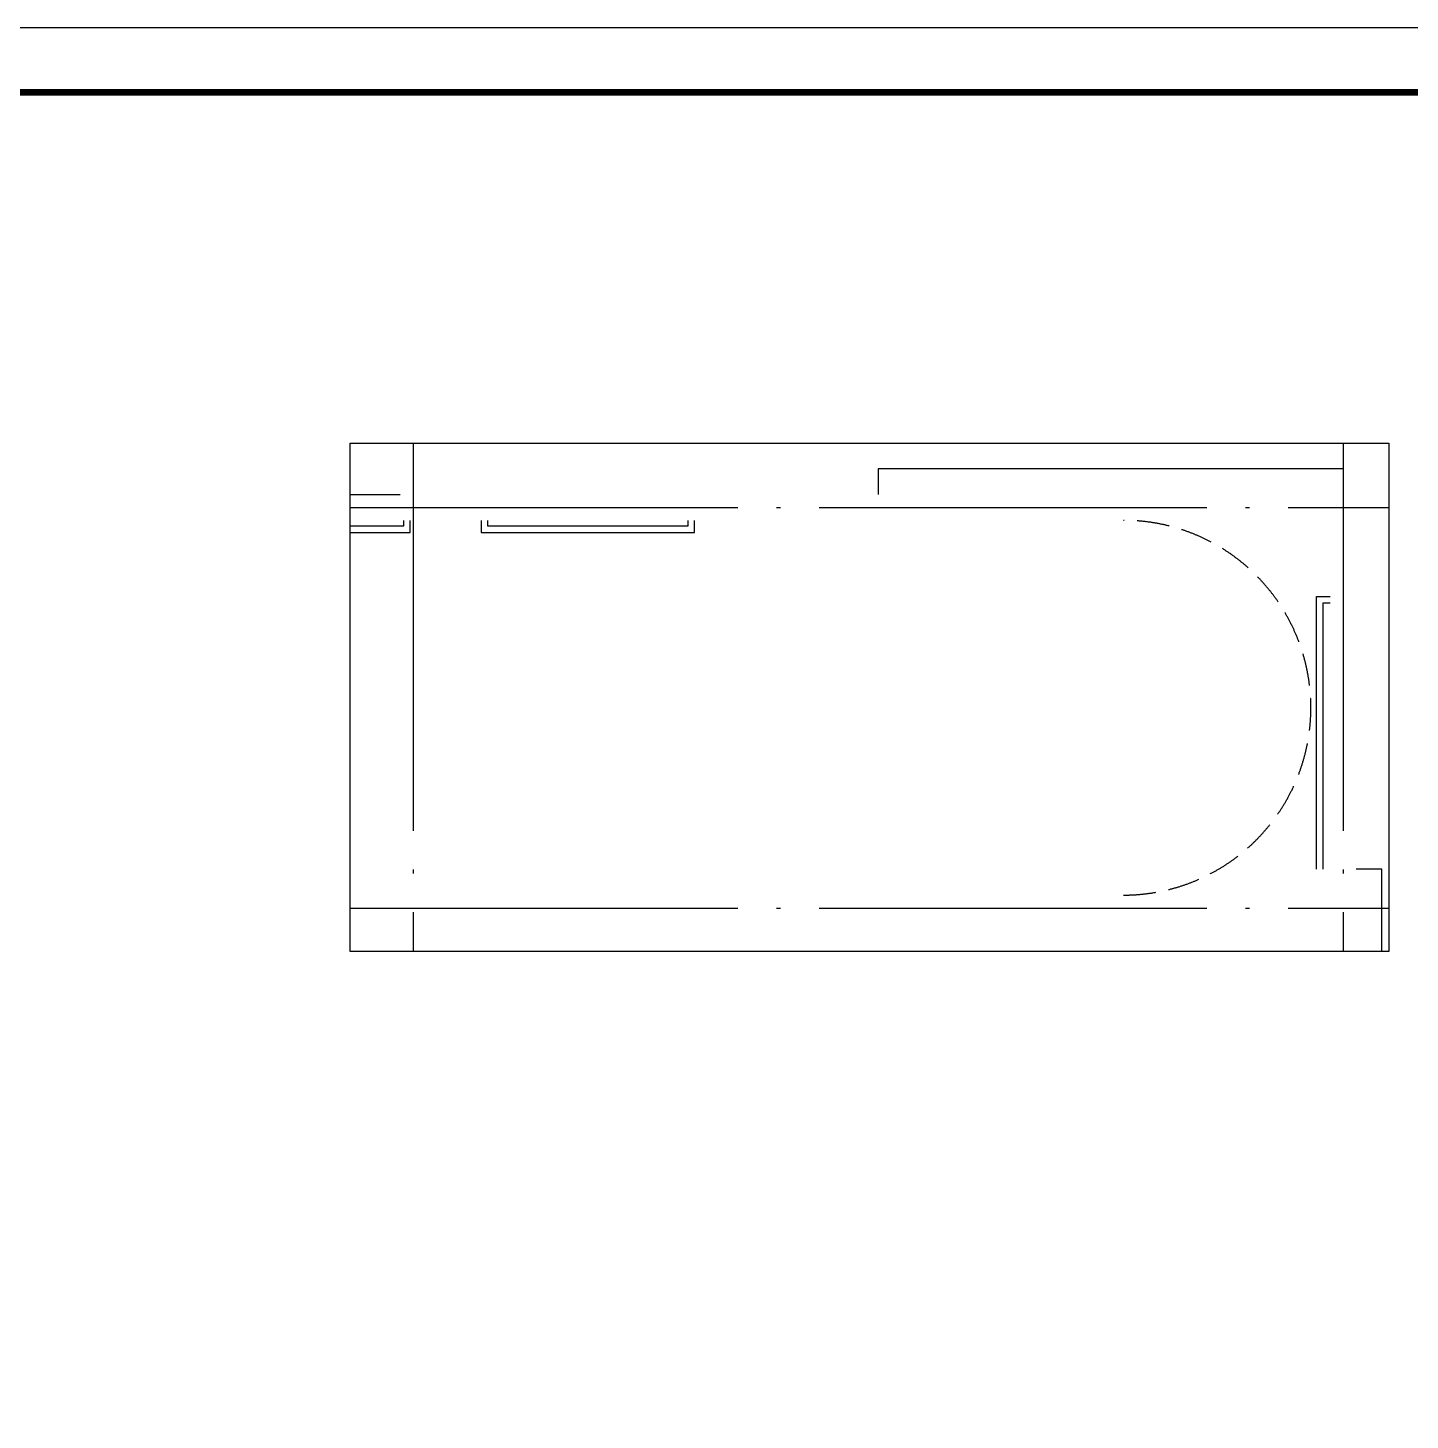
# Model space of a CAD drawing. Extents: x 5412679 to 5683609, y 301830 to 763830.
# Drawn here: x 5648506 to 5659206, y 371745 to 382521 of the extents above; entities that cross this region are included whole.
import ezdxf

# ---------------------------------------------------------------- set-up
doc = ezdxf.new("R2010")
doc.units = 0
doc.header["$LTSCALE"] = 1000
doc.header["$MEASUREMENT"] = 0
doc.linetypes.add('DASH', pattern=[0.35, 0.25, -0.1])
doc.linetypes.add('DOTE', pattern=[2.42, 2, -0.2, 0.02, -0.2])
for name, color, linetype in [('DOTE', 252, 'DOTE'), ('PUB_TITLE', 4, 'Continuous'), ('WALL', 30, 'Continuous')]:
    doc.layers.add(name, color=color, linetype=linetype)

msp = doc.modelspace()

# ---------------------------------------------------------------- linework, layer by layer
at = {"linetype": 'ByBlock'}
msp.add_lwpolyline([(5651002, 379306), (5659041, 379306), (5659041, 375372), (5651002, 375372)], close=True, dxfattribs=at)
for points in [[(5651488, 379306), (5651488, 379109)], [(5651002, 378909), (5651388, 378909)], [(5651002, 378666), (5651416, 378666), (5651416, 378709)], [(5651002, 378616), (5651466, 378616), (5651466, 378709)], [(5652014, 378709), (5652014, 378616), (5653667, 378616), (5653667, 378709)], [(5652064, 378709), (5652064, 378666), (5653617, 378666), (5653617, 378709)], [(5658482, 376009), (5658482, 378121), (5658588, 378121)], [(5658532, 376009), (5658532, 378071), (5658588, 378071)]]:
    msp.add_lwpolyline(points, dxfattribs=at)
at = {"color": 251, "linetype": 'DASH'}
msp.add_arc((5656988, 377259), 1450, 269.9996, 90.0004, dxfattribs=at)
at = {"layer": 'DOTE', "ltscale": 1.5}
for p, q in [((5651488, 379306), (5651488, 375372)), ((5658688, 379306), (5658688, 375372)), ((5651002, 378809), (5659041, 378809)), ((5651002, 375709), (5659041, 375709))]:
    msp.add_line(p, q, dxfattribs=at)
at = {"layer": 'PUB_TITLE', "linetype": 'ByBlock'}
msp.add_lwpolyline([(5627904, 361521), (5665054, 361521), (5665054, 382521), (5627904, 382521)], close=True, dxfattribs=at)
at = {"layer": 'PUB_TITLE', "linetype": 'ByBlock', "const_width": 50}
msp.add_lwpolyline([(5629154, 362021), (5664554, 362021), (5664554, 382021), (5629154, 382021)], close=True, dxfattribs=at)
at = {"layer": 'WALL', "linetype": 'ByBlock'}
for points in [[(5658688, 379109), (5655088, 379109), (5655088, 378909)], [(5658988, 375372), (5658988, 376009), (5658788, 376009)]]:
    msp.add_lwpolyline(points, dxfattribs=at)

doc.saveas('drawing.dxf')
